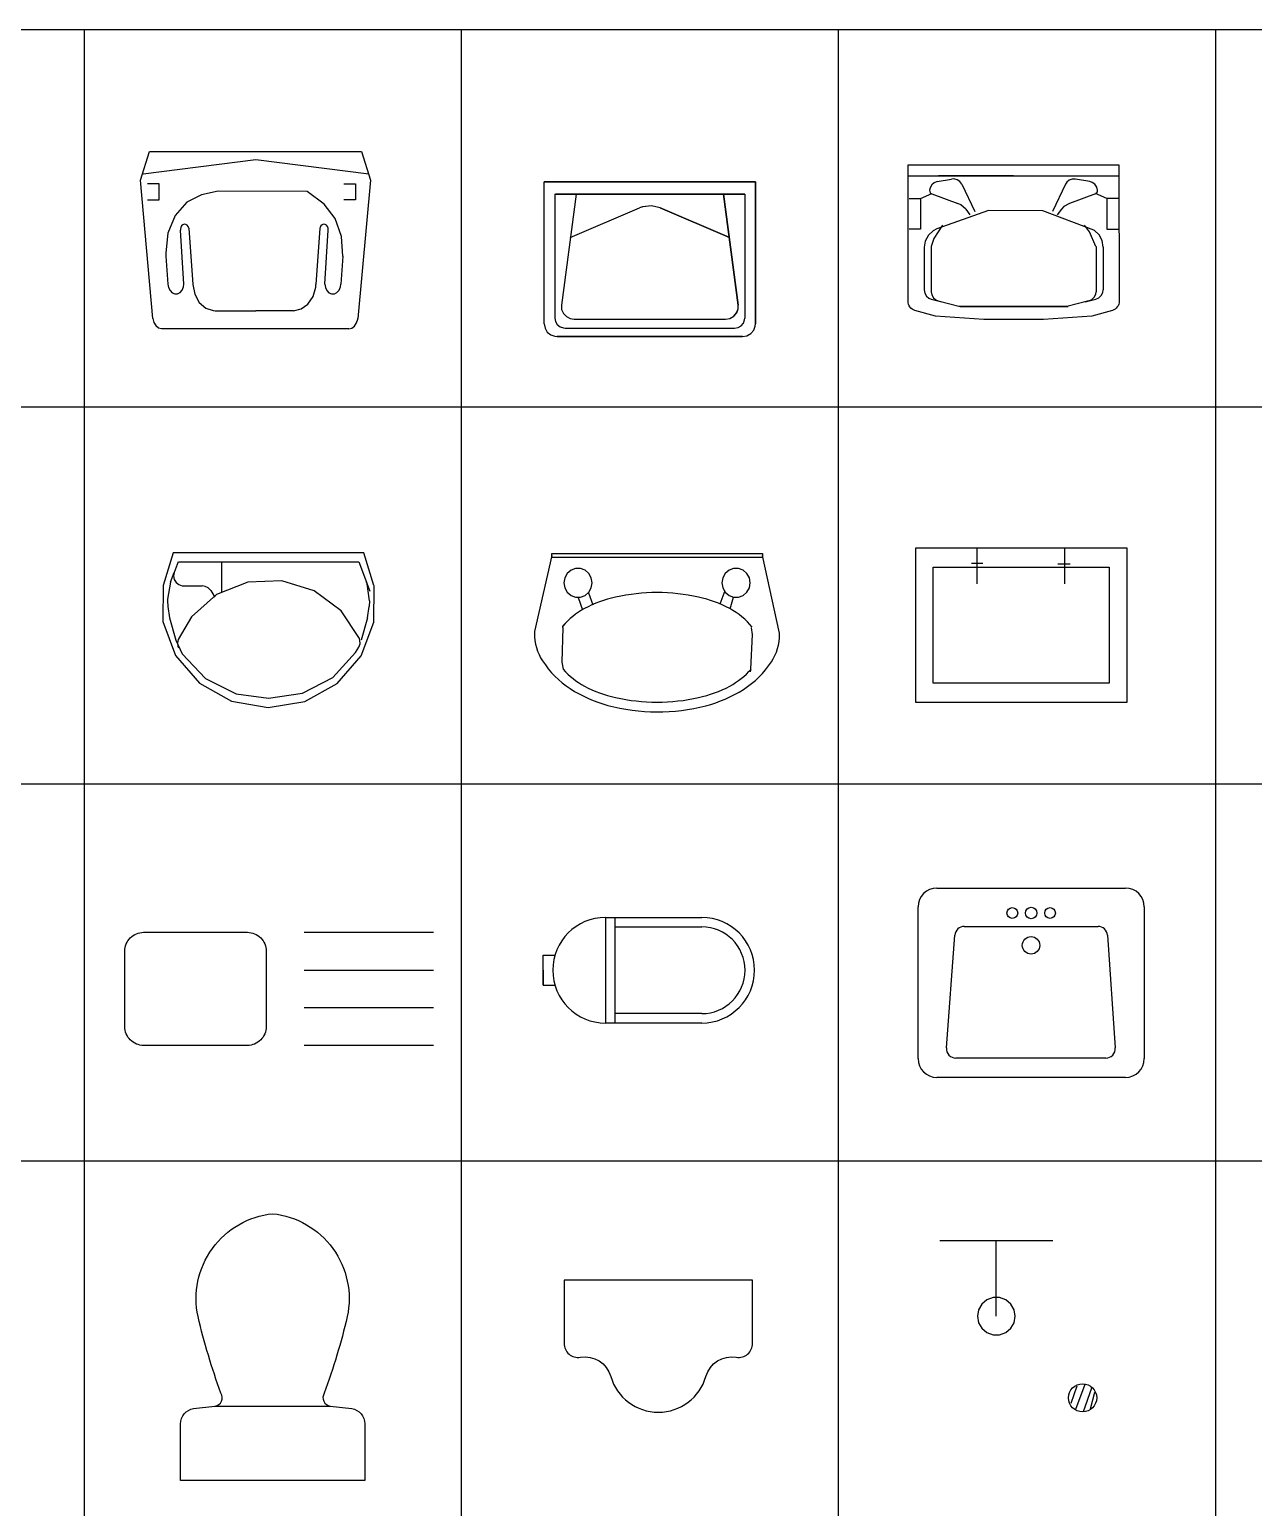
# Model space of a CAD drawing. Extents: x -72339 to 59654, y -38057 to 42097.
# Drawn here: x -13644 to -10399, y 38001 to 41919 of the extents above; entities that cross this region are included whole.
import ezdxf

# ---------------------------------------------------------------- set-up
doc = ezdxf.new("R2010")
doc.units = 0
doc.header["$MEASUREMENT"] = 0
doc.layers.get('0').update_dxf_attribs({"linetype": 'CONTINUOUS'})
doc.layers.add('TOL', color=5, linetype='CONTINUOUS')
doc.styles.add('DIM', font='txt')

# ---------------------------------------------------------------- blocks, each defined once
blk = doc.blocks.new('1320')
at = {"color": 2}
for p, q in [((-252.4, 0), (-279.7, -86)), ((252.4, 0), (-252.4, 0)), ((279.7, -86), (252.4, 0)), ((-239.9, -23.8), (-250.2, -51.9)), ((-237.8, -23.8), (239.9, -23.8)), ((-124.4, -26.4), (-124.4, -103.1)), ((239.9, -23.8), (259.7, -77.7)), ((239.9, -23.8), (268.6, -101.7)), ((-259.7, -77.7), (-250.2, -51.9)), ((-224.5, -87.2), (-176.3, -87.2)), ((-153.2, -99.6), (-142.1, -116.8)), ((-267.5, -127.3), (-266.9, -142.3)), ((267.5, -127.3), (266.9, -142.3)), ((-262.2, -171.8), (-245.6, -231)), ((262.2, -171.8), (245.6, -231))]:
    blk.add_line(p, q, dxfattribs=at)
for points in [[(-259.7, -77.7), (-267.6, -122.9), (-267.5, -127.3)], [(-250.2, -51.9), (-251.8, -60.9), (-250.1, -70), (-245.3, -77.9), (-238, -83.7), (-229.1, -86.8), (-224.5, -87.2)], [(240.9, -226.9), (192.6, -153.2), (121.3, -100), (35.5, -73.5), (-54.4, -77.2), (-137.7, -110.4), (-204.2, -169.2), (-239.7, -229.6)], [(267.5, -127.3), (261.2, -81.8), (259.7, -77.7)], [(267.5, -127.3), (261.2, -81.8), (259.7, -77.7)], [(-279.7, -86), (-280, -181.6), (-246.5, -271.6), (-183.3, -345.1), (-97.9, -393.1), (-0.8, -410), (96.5, -393.7), (182.1, -346), (245.7, -272.9), (279.7, -183.1), (280, -87.5), (279.7, -86)], [(-153.2, -99.6), (-159.6, -92.8), (-168, -88.5), (-176.3, -87.2)], [(-266.9, -142.3), (-262.2, -171.8)], [(262.2, -171.8), (266.9, -142.3)], [(262.2, -171.8), (266.9, -142.3)], [(-245.6, -231), (-228.9, -267.5)], [(-239.7, -229.6), (-241.6, -238.6), (-240.3, -247.6), (-238.3, -252)], [(239.8, -249.4), (242.7, -240.6), (242.3, -231.5), (240.9, -226.9)], [(-228.9, -267.5), (-167.1, -332.5), (-86.2, -373.2), (0.2, -384.8)], [(-0.2, -384.8), (90, -372), (170.3, -330.1), (231, -264.1), (239.8, -249.4)]]:
    blk.add_lwpolyline(points, dxfattribs=at)
at = {"style": 'DIM', "flags": 1}
for tag in ['XVALUE', 'YVALUE']:
    blk.add_attdef(tag, (-1001523.9, -1016039.2), '', height=0.02, dxfattribs=at)
blk = doc.blocks.new('1304')
at = {"color": 2}
for p, q in [((-305, -75.8), (-281.1, 0)), ((-281.1, 0), (281.1, 0)), ((281.1, 0), (305, -75.8)), ((-298, -59.3), (1.5, -21.1)), ((1.5, -21.1), (301.1, -59.7)), ((-271.6, -443.2), (-305, -75.8)), ((305, -75.8), (271.6, -443.2)), ((-255.3, -86.2), (-286.2, -86.2)), ((-255.3, -127.9), (-255.3, -86.2)), ((234.8, -86.2), (265.6, -86.2)), ((265.6, -86.2), (265.6, -127.9)), ((-286.2, -127.9), (-255.3, -127.9)), ((265.6, -127.9), (234.8, -127.9)), ((-189.4, -352.1), (-198.8, -208.7)), ((-176.5, -203.5), (-166, -353.2)), ((171.1, -203.5), (160.5, -353.2)), ((183.9, -352.1), (193.3, -208.7)), ((-237.4, -277.9), (-231.9, -352)), ((232, -277.9), (226.4, -352)), ((-106.4, -422.3), (-7, -422.3)), ((-7, -422.3), (1.5, -422.3)), ((101, -422.3), (1.5, -422.3)), ((247.8, -470), (-247.8, -470))]:
    blk.add_line(p, q, dxfattribs=at)
for points in [[(-143, -115.2), (-181.5, -134.8), (-212.5, -170), (-232, -216.4), (-237.9, -268.5), (-237.4, -277.9)], [(137.3, -106.1), (-98.9, -105.3), (-143, -115.2)], [(232, -277.9), (228.7, -225.5), (211.4, -177.6), (182.3, -140), (137.3, -106.1), (137.3, -106.1)], [(-176.5, -203.5), (-178.3, -199), (-181.1, -195.5), (-184.8, -193.5), (-188.7, -193.2), (-192.5, -194.5), (-195.7, -197.5), (-197.9, -201.7), (-198.8, -206.5), (-198.8, -208.7)], [(193.3, -208.7), (193, -203.7), (191.3, -199.2), (188.5, -195.6), (184.9, -193.5), (181, -193.1), (177.2, -194.4), (173.9, -197.3), (171.7, -201.4), (171.1, -203.5)], [(-231.9, -352), (-230.3, -361.2), (-226.4, -369.1), (-220.6, -374.9), (-213.6, -377.8), (-206.2, -377.4), (-199.4, -373.9), (-193.9, -367.7), (-190.4, -359.4), (-189.4, -352.1)], [(183.9, -352.1), (185.5, -361.2), (189.4, -369.1), (195.2, -374.9), (202.2, -377.8), (209.6, -377.4), (216.4, -373.9), (221.9, -367.6), (225.4, -359.4), (226.4, -352)], [(-166, -353.2), (-160.6, -378.6), (-148.7, -400.2), (-131.6, -415.2), (-111.6, -422), (-106.4, -422.3)], [(101, -422.3), (121.4, -417.7), (139.4, -404.6), (152.8, -384.4), (159.9, -359.6), (160.5, -353.2)], [(-271.6, -443.2), (-269.2, -453.2), (-264.2, -461.7), (-257.3, -467.5), (-249.2, -469.9), (-247.8, -470)], [(247.8, -470), (256, -468.2), (263.2, -462.9), (268.5, -454.8), (271.4, -444.9), (271.6, -443.2)]]:
    blk.add_lwpolyline(points, dxfattribs=at)
at = {"style": 'DIM', "flags": 1}
for tag in ['XVALUE', 'YVALUE']:
    blk.add_attdef(tag, (-1003170.9, -1017412.3), '', height=0.02, dxfattribs=at)
blk = doc.blocks.new('1341')
for p, q in [((475.321862, 150), (818.307571, 150)), ((475.321862, 50), (818.307571, 50)), ((818.307571, -50), (475.321862, -50)), ((818.307571, -150), (475.321862, -150))]:
    blk.add_line(p, q)
blk.add_lwpolyline([(0, 100, -0.414214), (50, 150), (325, 150, -0.414214), (375, 100), (375, -100, -0.414214), (325, -150), (50, -150, -0.414214), (0, -100)], format="xyb", close=True)
at = {"style": 'DIM', "flags": 1}
for tag in ['YVALUE', 'XVALUE']:
    blk.add_attdef(tag, (-999999, -999999), '', height=0.02, dxfattribs=at)
blk = doc.blocks.new('1392')
blk.add_line((91.236222, 197.696951), (397.026001, 197.696951))
blk.add_lwpolyline([(244.131112, 0), (0, 0), (0, 150.593365, -0.366691), (34.406429, 191.199905), (91.236222, 197.696951, 0.559667), (107.148564, 231.806444, -0.030037), (46.340685, 434.839139, -0.446494), (244.131112, 707.715081, -0.446494), (441.921538, 434.839139, -0.030037), (381.113659, 231.806444, 0.559667), (397.026001, 197.696951), (453.855795, 191.199905, -0.366691), (488.262223, 150.593365), (488.262223, 0)], format="xyb", close=True)
at = {"style": 'DIM', "flags": 1}
for tag in ['YVALUE', 'XVALUE']:
    blk.add_attdef(tag, (-999999, -999999), '', height=0.02, dxfattribs=at)
blk = doc.blocks.new('1322')
for p, q in [((0, -410), (0, 0)), ((0, 0), (560, 0)), ((560, 0), (560, -410)), ((162, -0.7), (162, -96)), ((394.4, -0.7), (394.4, -96)), ((46.7, -51.2), (513.3, -51.2)), ((46.7, -358.8), (46.7, -51.2)), ((513.3, -51.2), (513.3, -358.8)), ((513.3, -358.8), (46.7, -358.8)), ((560, -410), (0, -410))]:
    blk.add_line(p, q)
at = {"linetype": 'Continuous'}
for p, q in [((147.6, -40.7), (177.6, -40.7)), ((377.1, -43.1), (409.3, -43.1))]:
    blk.add_line(p, q, dxfattribs=at)
blk = doc.blocks.new('1311')
for p, q in [((0, -29.3), (560, -29.3)), ((77.7, -44.6), (115.6, -37.8)), ((280, -29.3), (80.5, -29.3)), ((482.3, -44.6), (444.4, -37.8)), ((32.9, -89.6), (62.8, -75.8)), ((62.7, -76.9), (131.7, -102.2)), ((142.5, -51.6), (177.2, -124)), ((417.5, -51.6), (382.8, -124)), ((497.3, -76.9), (428.3, -102.2)), ((527.1, -89.6), (497.2, -75.8)), ((2.9, -89.6), (32.9, -89.6)), ((32.9, -89.6), (32.9, -170.6)), ((152.9, -117.2), (164.3, -132.7)), ((407.1, -117.2), (395.7, -132.7)), ((557.1, -89.6), (527.1, -89.6)), ((527.1, -89.6), (527.1, -170.6)), ((32.9, -170.6), (2.9, -170.6)), ((527.1, -170.6), (557.1, -170.6)), ((42.8, -218.4), (42.8, -233.8)), ((42.8, -233.8), (42.8, -331.9)), ((42.8, -233.8), (42.8, -331.9)), ((61.4, -216.2), (61.4, -336.6)), ((498.6, -216.2), (498.6, -336.6)), ((517.7, -218), (517.2, -233.8)), ((517.2, -233.8), (517.2, -331.9)), ((517.2, -233.8), (517.2, -331.9)), ((80.3, -360.9), (138.6, -375.6)), ((421.4, -375.6), (135.7, -375.6)), ((138.6, -375.6), (424.3, -375.6)), ((479.7, -360.9), (421.4, -375.6))]:
    blk.add_line(p, q)
blk.add_lwpolyline([(305.7, -410), (202.3, -410), (200.6, -409.9), (72.8, -401.4), (18.2, -385.9, -0.335772), (0, -361.8), (0, 0), (558.7, 0), (559.9, -361.7, -0.336706), (541.8, -385.9), (487.2, -401.4), (359.4, -409.9), (357.7, -410), (254.3, -410)], format="xyb")
for points in [[(142.5, -51.6), (137.4, -44.5), (130.3, -39.6), (121.9, -37.5), (115.6, -37.8)], [(444.4, -37.8), (435.7, -37.8), (427.5, -40.7), (420.9, -46.3), (417.5, -51.6)], [(77.7, -44.6), (69.6, -47.6), (63, -53.2), (58.7, -60.7), (57.2, -67.3)], [(57.2, -67.3), (57.6, -70.8), (59.1, -73.9), (61.5, -76.3), (62.5, -76.9)], [(502.8, -67.3), (500.6, -58.9), (495.7, -51.7), (488.6, -46.6), (482.3, -44.6)], [(497.5, -76.9), (500.2, -74.8), (502.1, -71.9), (502.8, -68.5), (502.8, -67.3)], [(152.9, -117.2), (139.7, -106), (131.7, -102.2)], [(428.3, -102.2), (413.3, -110.9), (407.1, -117.2)], [(428.3, -102.2), (413.3, -110.9), (407.1, -117.2)], [(493.1, -173.2), (357.6, -122.3), (213, -121.2), (76.6, -169.8), (67, -175.4)], [(67, -175.4), (53.9, -186.9), (45.5, -202.1), (42.8, -218.4)], [(91.4, -160.2), (68.3, -195.3), (61.4, -216.2)], [(498, -216.2), (481.6, -177.5), (468, -160.2)], [(517.7, -218), (515.2, -200.7), (507, -185.4), (494.1, -173.8), (493.1, -173.2)], [(42.8, -331.9), (44.3, -340.4), (48.7, -348), (55.3, -353.6), (61.7, -356.2)], [(61.4, -336.6), (62.9, -345.1), (67.3, -352.7), (73.9, -358.3), (80.3, -360.9)], [(479.7, -360.9), (487.6, -357.3), (493.8, -351.3), (497.6, -343.4), (498.6, -336.6)], [(498.3, -356.2), (506.2, -352.6), (512.4, -346.6), (516.2, -338.7), (517.2, -331.9)], [(61.7, -356.2), (90, -363.5)], [(470, -363.5), (498.3, -356.2)]]:
    blk.add_lwpolyline(points)
at = {"style": 'DIM', "flags": 1}
for tag in ['XVALUE', 'YVALUE']:
    blk.add_attdef(tag, (-999999, -999999), '', height=0.02, dxfattribs=at)
blk = doc.blocks.new('1340')
for p, q in [((-250, 0), (250, 0)), ((-300, -452.1), (-300, -50)), ((300, -50), (300, -452.1)), ((-177.3, -101.8), (177.2, -101.8)), ((-224.8, -423.8), (-202.2, -124.8)), ((202.1, -125), (222.8, -424)), ((197.8, -450.8), (-199.9, -450.8)), ((250, -502.1), (-250, -502.1))]:
    blk.add_line(p, q)
for centre, radius in [((-50, -66.1), 14.2), ((0, -66.1), 15.1), ((50, -66.1), 14.2), ((-0.3, -151.9), 23.2)]:
    blk.add_circle(centre, radius)
for centre, radius, start, end in [((-250, -50), 50, 90, 180), ((250, -50), 50, 360, 90), ((-177.3, -126.8), 25, 90, 175.4179), ((177.2, -126.8), 25, 4.2016, 90), ((-199.9, -425.8), 25, 175.4179, 270), ((197.8, -425.8), 25, 270, 4.2016), ((-250, -452.1), 50, 180, 270), ((250, -452.1), 50, 270, 360)]:
    blk.add_arc(centre, radius, start, end)
at = {"layer": 'TOL', "style": 'DIM', "flags": 1}
for tag in ['XVALUE', 'YVALUE']:
    blk.add_attdef(tag, (-999999, -999999), '', height=0.02, dxfattribs=at)
blk = doc.blocks.new('1321')
for p, q in [((-208.9, -116.3), (-197.6, -149)), ((-182.2, -103.8), (-170.4, -136.2)), ((179.5, -99.2), (166.2, -134.1)), ((201.5, -116.1), (193.2, -147)), ((-249.9, -195.7), (-249.9, -192.4)), ((-247.2, -189.5), (-249.6, -191.6))]:
    blk.add_line(p, q)
blk.add_lwpolyline([(-279.4, -10.4), (-279.4, 0), (279.4, 0), (279.4, -10.4)], close=True)
for points in [[(-279.4, -5.2), (-324.9, -206.7, 0.008223), (-325, -211.1, 0.149285), (-303.7, -284.6, 0.107079), (-230.4, -358.2, 0.075625), (-130.8, -402.5, 0.062436), (-0.8, -420, 0.062436), (129.3, -403.6, 0.075625), (229.2, -360.2, 0.107079), (303.1, -287.1, 0.149285), (325, -213.8, 0.005205), (325, -211.1), (279.4, -5.2)], [(252.5, -195.1, 0.098208), (192.7, -145.9, 0.066287), (110.1, -115.4, 0.052428), (0, -103.4, 0.052428), (-110.1, -115.4, 0.066287), (-192.7, -145.9, 0.093876), (-250.3, -192.5, 0.171377)], [(-249, -306.5, 0.091341), (-192.7, -351.5, 0.066287), (-110.1, -382, 0.052428), (0, -394, 0.052428), (110.1, -382, 0.066287), (192.7, -351.5, 0.091756), (249.2, -306.2, 0.171377)]]:
    blk.add_lwpolyline(points, format="xyb")
for points in [[(-172.1, -77.7), (-174.4, -64.4), (-180.9, -52.7), (-190.8, -44.1), (-203, -39.4), (-216, -39.4), (-228.2, -44.1), (-238.2, -52.7), (-244.7, -64.4), (-246.9, -77.7), (-244.7, -91), (-238.2, -102.7), (-228.2, -111.4), (-216, -116), (-203, -116), (-190.8, -111.4), (-180.9, -102.7), (-174.4, -91), (-172.1, -77.7)], [(246.9, -77.7), (244.7, -64.4), (238.2, -52.7), (228.2, -44.1), (216, -39.4), (203, -39.4), (190.8, -44.1), (180.9, -52.7), (174.4, -64.4), (172.1, -77.7), (174.4, -91), (180.9, -102.7), (190.8, -111.4), (203, -116), (216, -116), (228.2, -111.4), (238.2, -102.7), (244.7, -91), (246.9, -77.7)], [(-249.9, -195.7), (-252.3, -287.7), (-248.9, -306.5)], [(-249.6, -191.6), (-249.8, -191.9), (-249.9, -192.3), (-249.9, -192.4)], [(248.9, -306.6), (253, -214.7), (250.1, -196.5)], [(-247.7, -312), (-247.7, -312)], [(247.4, -313.2), (248.3, -309.6)]]:
    blk.add_lwpolyline(points)
at = {"style": 'DIM', "flags": 1}
for tag in ['XVALUE', 'YVALUE']:
    blk.add_attdef(tag, (-999999, -999999), '', height=0.02, dxfattribs=at)
blk = doc.blocks.new('1310')
at = {"color": 2}
for p, q in [((560, 0), (0, 0)), ((0, -376.9), (0, 0)), ((0, 0), (560, 0)), ((560, -376.9), (560, 0)), ((560, 0), (560, -86)), ((560, 0), (560, -376.9)), ((28.2, -32.7), (28.2, -361.4)), ((28.2, -32.7), (529.8, -32.7)), ((531.8, -32.7), (30.2, -32.7)), ((84.5, -32.7), (45.4, -326.7)), ((279, -32.7), (456.5, -32.7)), ((514.3, -326.7), (475.2, -32.7)), ((475.5, -32.7), (514.6, -326.7)), ((531.8, -32.7), (531.8, -361.4)), ((68.6, -147.2), (252.4, -69)), ((307.4, -69), (491.1, -147.2)), ((491.4, -147.2), (307.6, -69)), ((55.5, -387.9), (504.5, -387.9)), ((79.3, -364), (480.4, -364)), ((34.1, -410), (525.9, -410)), ((525.9, -410), (34.1, -410))]:
    blk.add_line(p, q, dxfattribs=at)
for points in [[(307.4, -69), (284.3, -63.5), (260.8, -66), (252.4, -69)], [(307.6, -69), (284.6, -63.5), (261, -66), (252.6, -69)], [(45.4, -326.7), (46, -338.2), (50.6, -348.8), (58.6, -357.2), (69.1, -362.5), (79.3, -364)], [(480.4, -364), (492.1, -362), (502.4, -356.3), (510, -347.5), (514, -336.7), (514.3, -326.7)], [(480.7, -364), (492.4, -362), (502.6, -356.3), (510.3, -347.5), (514.3, -336.7), (514.6, -326.7)], [(0, -376.9), (2.1, -388.2), (8, -398.2), (17.1, -405.6), (28.2, -409.5), (34.1, -410)], [(28.2, -361.4), (29.8, -370.5), (34.5, -378.4), (41.8, -384.3), (50.7, -387.5), (55.5, -387.9)], [(504.5, -387.9), (513.9, -386.3), (522.1, -381.7), (528.2, -374.7), (531.4, -366), (531.8, -361.4)], [(525.9, -410), (537.5, -408), (547.8, -402.3), (555.4, -393.5), (559.5, -382.7), (560, -376.9)], [(525.9, -410), (537.5, -408), (547.8, -402.3), (555.4, -393.5), (559.5, -382.7), (560, -376.9)]]:
    blk.add_lwpolyline(points, dxfattribs=at)
at = {"style": 'DIM', "flags": 1}
for tag in ['XVALUE', 'YVALUE']:
    blk.add_attdef(tag, (-1001263, -1016729.6), '', height=0.02, dxfattribs=at)
blk = doc.blocks.new('1333')
for p, q in [((-25, 140), (-25, -140)), ((-25, 140), (230, 140)), ((0, 140), (0, -140)), ((0, 115), (230, 115)), ((-190, 40), (-159.2, 40)), ((-190, -40), (-190, 40)), ((-190, 0), (-190, -40)), ((-190, -40), (-159.2, -40)), ((230, -115), (0, -115)), ((230, -140), (-25, -140))]:
    blk.add_line(p, q)
for centre, radius, start, end in [((-25, 0), 140, 90, 270), ((230, 0), 140, 270, 90), ((230, 0), 115, 270, 90)]:
    blk.add_arc(centre, radius, start, end)
at = {"layer": 'TOL', "style": 'DIM', "flags": 1}
for tag in ['XVALUE', 'YVALUE']:
    blk.add_attdef(tag, (-999999, -999999), '', height=0.02, dxfattribs=at)
blk = doc.blocks.new('1371')
at = {"color": 2}
for p, q in [((-15, 30.5), (-31.3, -14.6)), ((6.1, 35.2), (-18.5, -31.2)), ((23.6, 25.7), (1.4, -37.2)), ((31.8, 13.9), (20.1, -30.1))]:
    blk.add_line(p, q, dxfattribs=at)
blk.add_circle((0, 0), 37.4, dxfattribs=at)
at = {"style": 'DIM', "flags": 1}
for tag in ['XVALUE', 'YVALUE']:
    blk.add_attdef(tag, (-1001382.5, -1017330.9), '', height=0.02, dxfattribs=at)
blk = doc.blocks.new('1370')
at = {"color": 2}
for p, q in [((-150, 0), (150, 0)), ((0, -200.6), (0, 0))]:
    blk.add_line(p, q, dxfattribs=at)
blk.add_lwpolyline([(50, -200.6), (47, -183.5), (38.3, -168.4), (25, -157.2), (8.7, -151.2), (-8.7, -151.2), (-25, -157.2), (-38.3, -168.4), (-47, -183.5), (-50, -200.6), (-47, -217.8), (-38.3, -232.8), (-25, -244), (-8.7, -250), (8.7, -250), (25, -244), (38.3, -232.8), (47, -217.8), (50, -200.6)], dxfattribs=at)
at = {"style": 'DIM', "flags": 1}
for tag in ['XVALUE', 'YVALUE']:
    blk.add_attdef(tag, (-1000920, -1017472.7), '', height=0.02, dxfattribs=at)
blk = doc.blocks.new('1393')
blk.add_lwpolyline([(500, 0), (0, 0), (0, -167.705362, 0.464292), (43.191891, -204.192278, -0.382572), (123.844936, -255.081924, 0.336188), (250, -350, 0.336188), (376.155064, -255.081924, -0.382572), (456.808109, -204.192278, 0.464292), (500, -167.705362)], format="xyb", close=True)
at = {"style": 'DIM', "flags": 1}
for tag in ['YVALUE', 'XVALUE']:
    blk.add_attdef(tag, (-999999, -999999), '', height=0.02, dxfattribs=at)

msp = doc.modelspace()

# ---------------------------------------------------------------- linework, layer by layer
for p, q in [((-17499.1, 41919.4), (-2499.1, 41919.4)), ((-13499.1, 35919.4), (-13499.1, 41919.4)), ((-12499.1, 35919.4), (-12499.1, 41919.4)), ((-11499.1, 35919.4), (-11499.1, 41919.4)), ((-10499.1, 30919.4), (-10499.1, 41919.4)), ((-17499.1, 40919.4), (-10499.1, 40919.4)), ((-10499.1, 40919.4), (-2499.1, 40919.4)), ((-17499.1, 39919.4), (-10499.1, 39919.4)), ((-10499.1, 39919.4), (-2499.1, 39919.4)), ((-17499.1, 38919.4), (-10499.1, 38919.4)), ((-10499.1, 38919.4), (-2499.1, 38919.4))]:
    msp.add_line(p, q)

# ---------------------------------------------------------------- block references
for name, p in [('1304', (-13045.6, 41596.2)), ('1311', (-11315, 41560.7)), ('1310', (-12279.6, 41515.6)), ('1320', (-13010.8, 40531.5)), ('1321', (-11980.4, 40529.9)), ('1322', (-11294.6, 40545.4)), ('1340', (-10988.4, 39642.9)), ('1333', (-12092.1, 39425)), ('1341', (-13391.9, 39375.6)), ('1392', (-13244, 38071.7)), ('1370', (-11080.9, 38708.3)), ('1393', (-12227.1, 38603.1)), ('1371', (-10852.1, 38291.2))]:
    msp.add_blockref(name, p)

doc.saveas('drawing.dxf')
